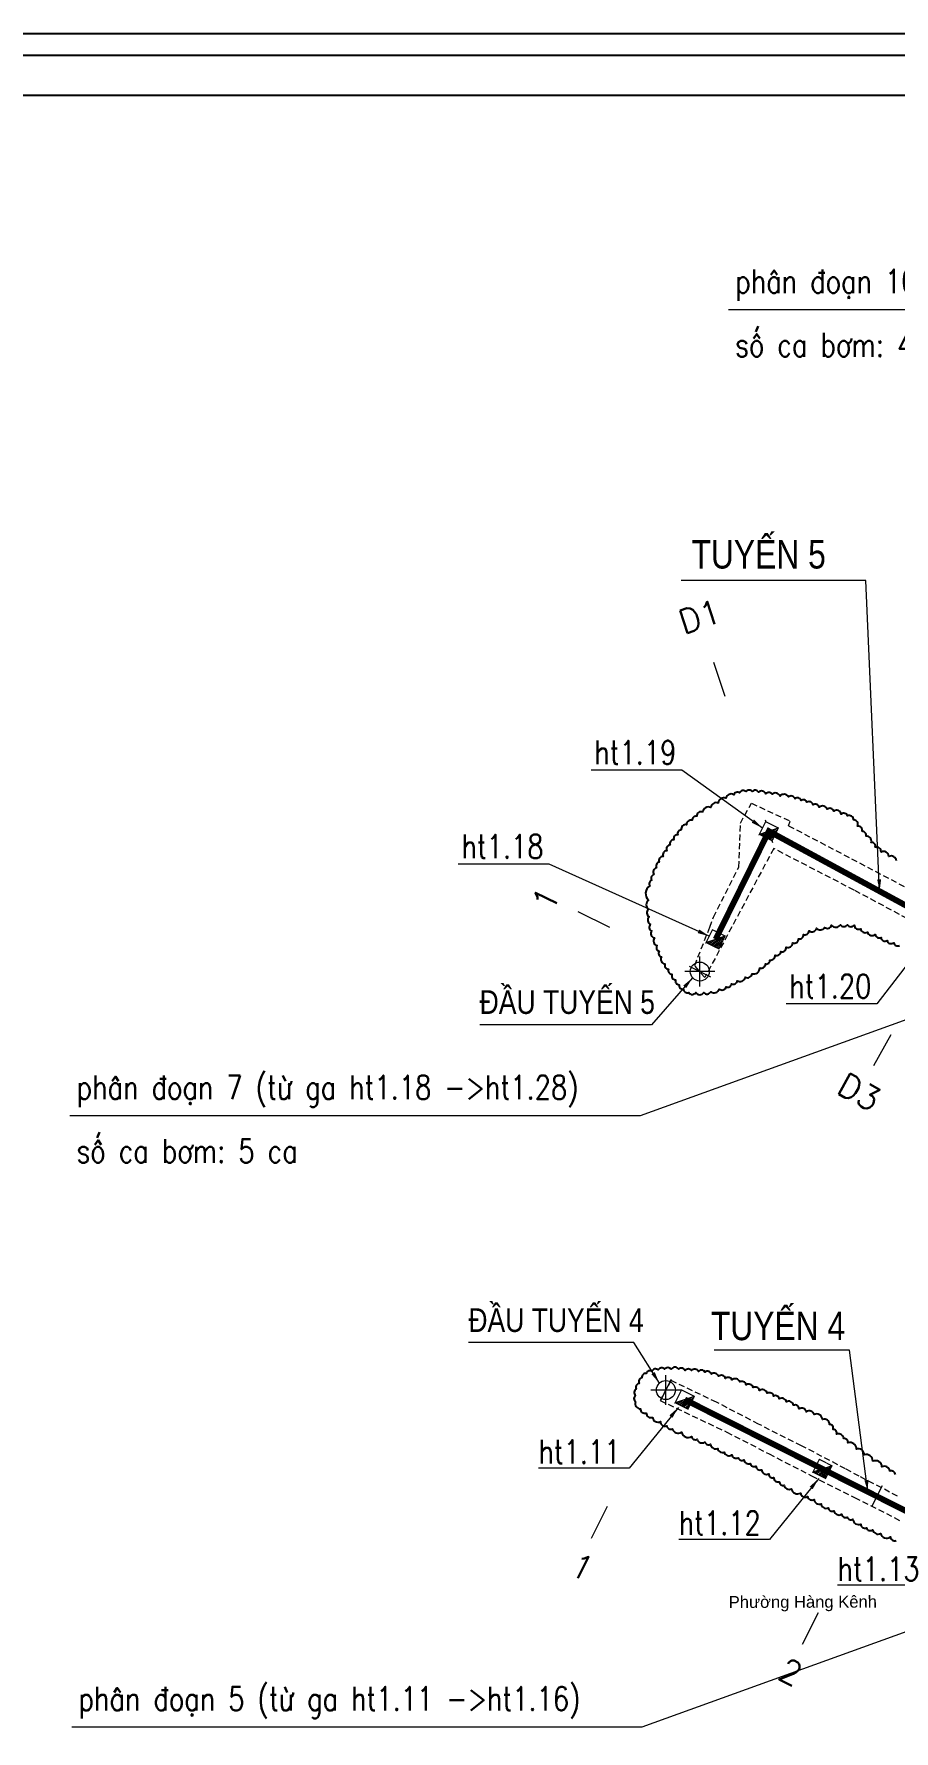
# Model space of a CAD drawing. Header units: metres. Extents: x -225 to 1156, y -96 to 896.
# Drawn here: x 797 to 869.5, y 89.4 to 232.4 of the extents above; entities that cross this region are included whole.
import ezdxf

# ---------------------------------------------------------------- set-up
doc = ezdxf.new("R2010")
doc.units = ezdxf.units.M
doc.header["$MEASUREMENT"] = 0
doc.linetypes.add('HIDDEN', pattern=[0.375, 0.25, -0.125])
for name, color, linetype in [('duong', 3, 'Continuous'), ('GHI CHU', 7, 'Continuous'), ('KHUNGTEN', 5, 'Continuous'), ('pntelev', 2, 'Continuous'), ('thep', 2, 'Continuous'), ('TUYEN', 7, 'Continuous')]:
    doc.layers.add(name, color=color, linetype=linetype)
for name, color, linetype, lineweight in [('LC Dim', 8, 'Continuous', 18), ('LC Khac', 4, 'Continuous', 9), ('LC MANH DUT', 35, 'HIDDEN', 5), ('LC Net dam 1', 30, 'Continuous', 30), ('LC Net manh', 239, 'Continuous', 5), ('LC Net thay', 7, 'Continuous', 25), ('LC Text1', 3, 'Continuous', 20), ('LC Text2', 7, 'Continuous', 25), ('TK ga cong D300', 4, 'Continuous', 25)]:
    doc.layers.add(name, color=color, linetype=linetype, lineweight=lineweight)
doc.styles.add('ghi chu', font='arial.ttf')
doc.styles.add('LC 3', font='vnsimli.shx', dxfattribs={"width": 0.75})
doc.styles.add('T2', font='', dxfattribs={"width": 0.8})
doc.styles.add('TENCOC', font='Vnromanc.shx')
doc.styles.get('T2').set_extended_font_data('.VnArialH')
doc.linetypes.add('ZIGZAG', pattern='A,0.0001,-0.2,[131,ltypeshp.shx,S=0.2,R=0,X=-0.2,Y=0],-0.4,[131,ltypeshp.shx,S=0.2,R=180,X=0.2,Y=0],-0.2', length=0.8001)
doc.dimstyles.get("Standard").update_dxf_attribs({"dimtxt": 0.18, "dimasz": 0.18, "dimexe": 0.18, "dimexo": 0.0625, "dimgap": 0.09, "dimtad": 0, "dimtih": 1, "dimtoh": 1, "dimdec": 4, "dimzin": 0, "dimdsep": 46, "dimtxsty": 'Standard', "dimcen": 0.09, "dimadec": 0, "dimazin": 0, "dimtfac": 1, "dimtdec": 4, "dimtofl": 0, "dimtmove": 0, "dimatfit": 3, "dimfxl": 1, "dimtolj": 1, "dimtzin": 0, "dimarcsym": 0})

# ---------------------------------------------------------------- blocks, each defined once
blk = doc.blocks.new('NENHIENTRANG')
at = {"layer": 'duong', "color": 4, "linetype": 'HIDDEN', "lineweight": 0, "ltscale": 2}
for p, q in [((-78.1, 76.05), (-77.18, 77.73)), ((-77.18, 77.73), (-73.92, 76.22)), ((-78.23, 72.35), (-78.1, 76.05)), ((-74.04, 75.83), (-60.09, 68.5)), ((-75.3, 73.91), (-81.11, 63.03)), ((-68.51, 70.4), (-75.3, 73.91)), ((-80.37, 68.12), (-78.23, 72.35)), ((-61.4, 66.58), (-68.51, 70.4)), ((-81.96, 64.05), (-80.68, 67.29)), ((-80.68, 67.29), (-80.37, 68.12)), ((-81.11, 63.03), (-81.96, 64.05)), ((-83.94, 29.06), (-84.88, 27.38)), ((-80.12, 27.23), (-83.94, 29.06)), ((-84.88, 27.38), (-79.26, 24.72)), ((-76.57, 25.39), (-80.12, 27.23)), ((-79.26, 24.72), (-75.69, 22.88)), ((-72.96, 23.57), (-76.57, 25.39)), ((-69.24, 21.62), (-72.96, 23.57)), ((-75.69, 22.88), (-72.12, 21.04)), ((-68.1, 21), (-69.24, 21.62)), ((-72.12, 21.04), (-68.48, 19.19)), ((-64.86, 19.32), (-68.1, 21)), ((-68.48, 19.19), (-64.51, 17.19))]:
    blk.add_line(p, q, dxfattribs=at)
at = {"layer": 'duong', "color": 4, "linetype": 'HIDDEN', "lineweight": 0, "ltscale": 2, "flags": 128}
blk.add_lwpolyline([(-74.04, 75.83), (-73.92, 76.22)], dxfattribs=at)
at = {"layer": 'GHI CHU', "linetype": 'Continuous', "lineweight": 0, "insert": (-79.09, 10.89), "char_height": 1, "attachment_point": 1, "rotation": 0.1761, "style": 'ghi chu'}
blk.add_mtext_dynamic_manual_height_columns('\\pt3;Phường Hàng Kênh', width=20.9046, gutter_width=1, heights=[0], dxfattribs=at)
blk = doc.blocks.new('a2')
at = {"layer": 'Defpoints', "flags": 128}
blk.add_lwpolyline([(297, 102.507), (0, 102.507), (0, -102.507), (297, -102.507)], close=True, dxfattribs=at)
at = {"layer": 'KHUNGTEN'}
blk.add_lwpolyline([(295.885, -100.496), (10, -100.496), (10, 101.392), (295.885, 101.392)], close=True, dxfattribs=at)
at = {"layer": 'thep'}
blk.add_lwpolyline([(293.77, -98.381), (12.115, -98.381), (12.115, 99.277), (293.77, 99.277)], close=True, dxfattribs=at)
blk = doc.blocks.new('bu lon')
at = {"layer": 'LC Khac', "color": 9}
for p, q in [((0.786, 0), (-0.786, 0)), ((0, -0.786), (0, 0.786))]:
    blk.add_line(p, q, dxfattribs=at)
at = {"layer": 'LC Khac', "color": 7}
blk.add_circle((0, 0), 0.5, dxfattribs=at)
blk = doc.blocks.new('MM')
at = {"layer": 'LC Khac', "xscale": 2.289702860291335, "yscale": 2.289702860291335, "zscale": 2.289702860291335}
blk.add_blockref('bu lon', (0, 0), dxfattribs=at)
blk = doc.blocks.new('GALOAI2')
at = {"linetype": 'Continuous'}
blk.add_wipeout([(-0.6, 0.6), (0.6, 0.6), (0.6, -0.6), (-0.6, -0.6)], dxfattribs=at)
at = {"layer": 'LC Net manh', "linetype": 'Continuous'}
h = blk.add_hatch(dxfattribs=at)
h.set_pattern_fill('ANSI31', color=256, angle=18.7202)
h.set_pattern_definition([(63.720168, (-430.56159, -204.90511), (-0.112080292, 0.05534445), [])])
h.paths.add_polyline_path([(0.6, 0.6), (-0.6, -0.6), (0.6, -0.6)])
at = {"layer": 'TK ga cong D300', "const_width": 0.1}
blk.add_lwpolyline([(-0.6, -0.6), (0.6, -0.6), (0.6, 0.6), (-0.6, 0.6), (-0.6, -0.6), (0.6, 0.6)], dxfattribs=at)
blk = doc.blocks.new('COCTRENTUYEN')
at = {"layer": 'TUYEN', "color": 5, "lineweight": 0}
for p, q in [((-7.65, 250.49), (-6.71, 247.64)), ((-19.1, 229.48), (-16.41, 228.15)), ((7.29, 219.08), (5.84, 216.46))]:
    blk.add_line(p, q, dxfattribs=at)
at = {"layer": 'TUYEN', "color": 2, "lineweight": 0}
for p, q in [((-3.3, 237.2), (-2.68, 235.3)), ((-9.71, 224.86), (-7.92, 223.97)), ((-11.22, 190.04), (-12.12, 188.25)), ((6.56, 181.08), (5.66, 179.29)), ((-16.62, 179.32), (-17.97, 176.64)), ((1.16, 170.36), (-0.19, 167.68))]:
    blk.add_line(p, q, dxfattribs=at)
at = {"layer": 'LC MANH DUT', "xscale": 0.6987324145411622, "yscale": 0.6987324145411622, "zscale": 0.6987324145411622, "rotation": 359.999216292062}
for p in [(-8.81, 224.42), (-11.67, 189.14)]:
    blk.add_blockref('MM', p, dxfattribs=at)
at = {"layer": 'LC Text2', "style": 'T2', "width": 0.8}
for s, p in [('®Çu tuyÕn 5', (-27.37, 220.85, 0)), ('®Çu tuyÕn 4', (-28.32, 194.04, 0))]:
    blk.add_text(s, height=2, rotation=0.0008, dxfattribs=at).set_placement(p)
at = {"layer": 'TUYEN', "color": 5, "lineweight": 0, "style": 'TENCOC'}
for s, rotation, p in [('D1', 18.1191, (-10.17, 252.85)), ('1', 63.7887, (-21.27, 229.33)), ('D3', 331.0813, (2.61, 214.24))]:
    blk.add_text(s, height=2, rotation=rotation, dxfattribs=at).set_placement(p)
at = {"layer": 'TUYEN', "color": 2, "lineweight": 0, "style": 'TENCOC'}
for s, p in [('1', (-19.93, 173.71)), ('2', (-2.36, 164.86))]:
    blk.add_text(s, height=2, rotation=333.2602, dxfattribs=at).set_placement(p)
at = {"layer": 'LC Dim', "lineweight": 0}
for points in [[(-9.42, 223.89), (-12.88, 219.92), (-27.35, 219.92)], [(-12.22, 189.72), (-14.36, 193.16), (-28.3, 193.16)]]:
    blk.add_leader(points, dimstyle='Standard', override={"dimasz": 1, "dimgap": 0.09, "dimtad": 0, "dimdsep": 0, "dimtix": 1, "dimlwd": 0, "dimlwe": 0}, dxfattribs=at)

msp = doc.modelspace()

# ---------------------------------------------------------------- block references
at = {"layer": 'LC Net dam 1', "linetype": 'Continuous', "lineweight": 0}
msp.add_blockref('NENHIENTRANG', (934.683, 89.868), dxfattribs=at)
at = {"layer": 'LC Text2', "linetype": 'Continuous', "lineweight": 0}
msp.add_blockref('COCTRENTUYEN', (861.965, -71.013), dxfattribs=at)
at = {"layer": 'pntelev', "linetype": 'Continuous', "lineweight": 0, "xscale": 1.6, "yscale": 1.6, "zscale": 1.6}
msp.add_blockref('a2', (681.077, 68.433), dxfattribs=at)

# ---------------------------------------------------------------- texts
at = {"layer": 'LC Text1', "color": 3, "style": 'LC 3', "width": 0.8}
for s, height, rotation, p in [('ph©n ®o¹n 10 (tõ ga ht1.34 -> gt16)', 2.00001, 0, (856.154, 210.6)), ('sè ca b¬m: 4 ca', 2.00001, 0, (856.132, 205.235)), ('ht1.19', 1.9947, 359.99922, (844.268, 170.882)), ('ht1.18', 1.9947, 359.99922, (833.073, 162.955)), ('ht1.20', 1.9947, 359.99922, (860.708, 151.172)), ('ph©n ®o¹n 7 (tõ ga ht1.18 ->ht1.28)', 2.00001, 0, (800.63, 142.651)), ('sè ca b¬m: 5 ca', 2.00001, 0, (800.607, 137.286)), ('ht1.11', 1.9947, 359.99922, (839.559, 111.933)), ('ht1.12', 1.9947, 359.99922, (851.387, 105.929)), ('ht1.13', 1.9947, 359.99922, (864.771, 102.059)), ('ph©n ®o¹n 5 (tõ ga ht1.11 ->ht1.16)', 2.00001, 0, (800.789, 91.116))]:
    msp.add_text(s, height=height, rotation=rotation, dxfattribs=at).set_placement(p)
at = {"layer": 'LC Text2', "style": 'T2', "width": 0.8}
for s, p in [('tuyÕn 5', (852.453, 187.382)), ('tuyÕn 4', (854.084, 122.334))]:
    msp.add_text(s, height=2.4, rotation=0, dxfattribs=at).set_placement(p)

# ---------------------------------------------------------------- leaders
at = {"layer": 'LC Net thay', "linetype": 'Continuous'}
for points, override in [([(936.839, 189.858), (908.607, 209.193), (855.583, 209.193)], {"dimtxt": 0.5, "dimasz": 1.5, "dimgap": 0.09, "dimtad": 0, "dimdec": 2, "dimdsep": 0, "dimtdec": 2, "dimtix": 1, "dimlwd": 0, "dimlwe": 0}), ([(872.921, 156.994), (868.082, 150.672), (860.43, 150.672)], {"dimtxt": 0.5, "dimasz": 1, "dimgap": 0.09, "dimtad": 0, "dimdec": 2, "dimdsep": 0, "dimtdec": 2, "dimtix": 1, "dimlwd": 0, "dimlwe": 0}), ([(877.878, 152.011), (848.121, 141.243), (800.058, 141.243)], {"dimtxt": 0.5, "dimasz": 1.5, "dimgap": 0.09, "dimtad": 0, "dimdec": 2, "dimdsep": 0, "dimtdec": 2, "dimtix": 1, "dimlwd": 0, "dimlwe": 0}), ([(874.835, 105.094), (872.419, 101.673), (864.768, 101.673)], {"dimtxt": 0.5, "dimasz": 1, "dimgap": 0.09, "dimtad": 0, "dimdec": 2, "dimdsep": 0, "dimtdec": 2, "dimtix": 1, "dimlwd": 0, "dimlwe": 0}), ([(878.037, 100.476), (848.281, 89.708), (800.218, 89.708)], {"dimtxt": 0.5, "dimasz": 1.5, "dimgap": 0.09, "dimtad": 0, "dimdec": 2, "dimdsep": 0, "dimtdec": 2, "dimtix": 1, "dimlwd": 0, "dimlwe": 0})]:
    msp.add_leader(points, dimstyle='Standard', override=override, dxfattribs=at)

# ---------------------------------------------------------------- next in the draw order: block references
at = {"layer": 'LC Net dam 1', "linetype": 'Continuous'}
for p, rotation in [((858.977, 165.239), 333.7887338874639), ((854.49, 156.124), 333.7887338874639), ((851.885, 117.328), 333.2601689759512), ((863.495, 111.479), 333.2601689759512)]:
    msp.add_blockref('GALOAI2', p, dxfattribs=dict(at, rotation=rotation))

# ---------------------------------------------------------------- next in the draw order: linework, layer by layer
at = {"layer": 'LC Net thay', "linetype": 'Continuous', "flags": 128}
for points in [[(869.732, 162.739, 0.5205671), (869.1, 163.11, 0.5205671), (869.1, 163.11, 0.5205671), (868.431, 163.482, 0.5205671), (868.431, 163.482, 0.5205671), (867.948, 163.89, 0.5205671), (867.948, 163.89, 0.5205671), (867.613, 164.299, 0.5205671), (867.613, 164.299, 0.5205671), (867.167, 164.819, 0.5205671), (867.167, 164.819, 0.5205671), (866.833, 165.228, 0.5205671), (866.833, 165.228, 0.5205671), (866.461, 165.674, 0.5205671), (866.461, 165.674, 0.5205671), (866.126, 166.194, 0.5205671), (866.126, 166.194, 0.5205671), (865.606, 166.528, 0.5205671), (865.606, 166.528, 0.5205671), (865.086, 166.677, 0.5205671), (865.086, 166.677, 0.5205671), (864.454, 166.937, 0.5205671), (864.454, 166.937, 0.5205671), (863.896, 167.086, 0.5205671), (863.896, 167.086, 0.5205671), (863.227, 167.272, 0.5205671), (863.227, 167.272, 0.5205671), (862.706, 167.457, 0.5205671), (862.706, 167.457, 0.5205671), (862.186, 167.68, 0.5205671), (862.186, 167.68, 0.5205671), (861.703, 167.829, 0.5205671), (861.703, 167.829, 0.5205671), (861.182, 167.977, 0.5205671), (861.182, 167.977, 0.5205671), (860.625, 168.126, 0.5205671), (860.625, 168.126, 0.5205671), (859.918, 168.2, 0.5205671), (859.918, 168.2, 0.5205671), (859.249, 168.349, 0.5205671), (859.249, 168.349, 0.5205671), (858.729, 168.386, 0.5205671), (858.729, 168.386, 0.5205671), (858.097, 168.535, 0.5205671), (858.097, 168.535, 0.5205671), (857.577, 168.572, 0.5205671), (857.577, 168.572, 0.5205671), (857.056, 168.572, 0.5205671), (857.056, 168.572, 0.5205671), (856.499, 168.46, 0.5205671), (856.499, 168.46, 0.5205671), (856.015, 168.312, 0.5205671), (856.015, 168.312, 0.5205671), (855.346, 168.015, 0.5205671), (855.346, 168.015, 0.5205671), (854.714, 167.606, 0.5205671), (854.714, 167.606, 0.5205671), (854.082, 167.234, 0.5205671), (854.082, 167.234, 0.5205671), (853.413, 166.863, 0.5205671), (853.413, 166.863, 0.5205671), (852.893, 166.491, 0.5205671), (852.893, 166.491, 0.5205671), (852.521, 166.157, 0.5205671), (852.521, 166.157, 0.5205671), (852.038, 165.785, 0.5205671), (852.038, 165.785, 0.5205671), (851.592, 165.339, 0.5205671), (851.592, 165.339, 0.5205671), (851.294, 164.931, 0.5205671), (851.294, 164.931, 0.5205671), (850.96, 164.522, 0.5205671), (850.96, 164.522, 0.5205671), (850.662, 164.076, 0.5205671), (850.662, 164.076, 0.5205671), (850.365, 163.593, 0.5205671), (850.365, 163.593, 0.5205671), (850.068, 163.11, 0.5205671), (850.068, 163.11, 0.5205671), (849.733, 162.627, 0.5205671), (849.733, 162.627, 0.5205671), (849.51, 162.144, 0.5205671), (849.51, 162.144, 0.5205671), (849.287, 161.587, 0.5205671), (849.287, 161.587, 0.5205671), (849.101, 161.104, 0.5205671), (849.101, 161.104, 0.5205671), (848.952, 160.621, 0.5205671), (848.952, 160.621, 0.5205671), (848.841, 159.432, 0.5205671), (848.841, 159.432, 0.5205671), (848.841, 158.652, 0.5205671), (848.841, 158.652, 0.5205671), (848.878, 158.02, 0.5205671), (848.878, 158.02, 0.5205671), (848.989, 157.388, 0.5205671), (848.989, 157.388, 0.5205671), (849.101, 156.831, 0.5205671), (849.101, 156.831, 0.5205671), (849.324, 156.237, 0.5205671), (849.324, 156.237, 0.5205671), (849.547, 155.605, 0.5205671), (849.547, 155.605, 0.5205671), (849.733, 155.122, 0.5205671), (849.733, 155.122, 0.5205671), (849.919, 154.639, 0.5205671), (849.919, 154.639, 0.5205671), (850.216, 154.045, 0.5205671), (850.216, 154.045, 0.5205671), (850.514, 153.599, 0.5205671), (850.514, 153.599, 0.5205671), (850.811, 153.19, 0.5205671), (850.811, 153.19, 0.5205671), (851.108, 152.707, 0.5205671), (851.108, 152.707, 0.5205671), (851.406, 152.298, 0.5205671), (851.406, 152.298, 0.5205671), (851.777, 151.927, 0.5205671), (851.777, 151.927, 0.5205671), (852.224, 151.63, 0.5205671), (852.224, 151.63, 0.5205671), (852.818, 151.63, 0.5205671), (852.818, 151.63, 0.5205671), (853.487, 151.63, 0.5205671), (853.487, 151.63, 0.5205671), (854.082, 151.704, 0.5205671), (854.082, 151.704, 0.5205671), (854.789, 151.927, 0.5205671), (854.789, 151.927, 0.5205671), (855.383, 152.113, 0.5205671), (855.383, 152.113, 0.5205671), (855.829, 152.373, 0.5205671), (855.829, 152.373, 0.5205671), (856.313, 152.633, 0.5205671), (856.313, 152.633, 0.5205671), (856.982, 152.93, 0.5205671), (856.982, 152.93, 0.5205671), (857.577, 153.227, 0.5205671), (857.577, 153.227, 0.5205671), (858.208, 153.71, 0.5205671), (858.208, 153.71, 0.5205671), (858.692, 154.045, 0.5205671), (858.692, 154.045, 0.5205671), (859.063, 154.379, 0.5205671), (859.063, 154.379, 0.5205671), (859.51, 154.788, 0.5205671), (859.51, 154.788, 0.5205671), (859.993, 155.085, 0.5205671), (859.993, 155.085, 0.5205671), (860.439, 155.456, 0.5205671), (860.439, 155.456, 0.5205671), (860.996, 155.828, 0.5205671), (860.996, 155.828, 0.5205671), (861.48, 156.162, 0.5205671), (861.48, 156.162, 0.5205671), (861.889, 156.534, 0.5205671), (861.889, 156.534, 0.5205671), (862.372, 156.831, 0.5205671), (862.372, 156.831, 0.5205671), (863.004, 157.054, 0.5205671), (863.004, 157.054, 0.5205671), (863.673, 157.128, 0.5205671), (863.673, 157.128, 0.5205671), (864.268, 157.314, 0.5205671), (864.268, 157.314, 0.5205671), (865.011, 157.351, 0.5205671), (865.011, 157.351, 0.5205671), (865.606, 157.351, 0.5205671), (865.606, 157.351, 0.5205671), (866.164, 157.314, 0.5205671), (866.164, 157.314, 0.5205671), (866.721, 157.017, 0.5205671), (866.721, 157.017, 0.5205671), (867.279, 156.72, 0.5205671), (867.279, 156.72, 0.5205671), (867.948, 156.534, 0.5205671), (867.948, 156.534, 0.5205671), (868.431, 156.274, 0.5205671), (868.431, 156.274, 0.5205671), (868.952, 156.014, 0.5205671), (868.952, 156.014, 0.5205671), (869.509, 155.828, 0.5205671), (869.509, 155.828, 0.5205671), (869.992, 155.605, 0.5205671)], [(869.647, 110.996, 0.5205671), (869.169, 111.294, 0.5205671), (869.169, 111.294, 0.5205671), (868.513, 111.652, 0.5205671), (868.513, 111.652, 0.5205671), (867.737, 112.129, 0.5205671), (867.737, 112.129, 0.5205671), (867.021, 112.666, 0.5205671), (867.021, 112.666, 0.5205671), (866.364, 113.143, 0.5205671), (866.364, 113.143, 0.5205671), (865.648, 113.68, 0.5205671), (865.648, 113.68, 0.5205671), (865.29, 114.038, 0.5205671), (865.29, 114.038, 0.5205671), (864.693, 114.396, 0.5205671), (864.693, 114.396, 0.5205671), (864.395, 114.814, 0.5205671), (864.395, 114.814, 0.5205671), (864.096, 115.231, 0.5205671), (864.096, 115.231, 0.5205671), (863.5, 115.649, 0.5205671), (863.5, 115.649, 0.5205671), (862.783, 116.066, 0.5205671), (862.783, 116.066, 0.5205671), (862.127, 116.305, 0.5205671), (862.127, 116.305, 0.5205671), (861.53, 116.544, 0.5205671), (861.53, 116.544, 0.5205671), (861.053, 116.842, 0.5205671), (861.053, 116.842, 0.5205671), (860.456, 117.14, 0.5205671), (860.456, 117.14, 0.5205671), (859.859, 117.379, 0.5205671), (859.859, 117.379, 0.5205671), (859.381, 117.617, 0.5205671), (859.381, 117.617, 0.5205671), (858.844, 117.856, 0.5205671), (858.844, 117.856, 0.5205671), (858.188, 118.095, 0.5205671), (858.188, 118.095, 0.5205671), (857.651, 118.333, 0.5205671), (857.651, 118.333, 0.5205671), (857.054, 118.572, 0.5205671), (857.054, 118.572, 0.5205671), (856.517, 118.81, 0.5205671), (856.517, 118.81, 0.5205671), (855.86, 118.989, 0.5205671), (855.86, 118.989, 0.5205671), (855.323, 119.109, 0.5205671), (855.323, 119.109, 0.5205671), (854.726, 119.288, 0.5205671), (854.726, 119.288, 0.5205671), (854.129, 119.467, 0.5205671), (854.129, 119.467, 0.5205671), (853.592, 119.645, 0.5205671), (853.592, 119.645, 0.5205671), (853.055, 119.705, 0.5205671), (853.055, 119.705, 0.5205671), (852.458, 119.765, 0.5205671), (852.458, 119.765, 0.5205671), (851.921, 119.765, 0.5205671), (851.921, 119.765, 0.5205671), (851.384, 119.884, 0.5205671), (851.384, 119.884, 0.5205671), (850.727, 119.884, 0.5205671), (850.727, 119.884, 0.5205671), (850.19, 119.884, 0.5205671), (850.19, 119.884, 0.5205671), (849.653, 119.824, 0.5205671), (849.653, 119.824, 0.5205671), (849.116, 119.705, 0.5205671), (849.116, 119.705, 0.5205671), (848.639, 119.526, 0.5205671), (848.639, 119.526, 0.5205671), (848.281, 119.168, 0.5205671), (848.281, 119.168, 0.5205671), (848.042, 118.691, 0.5205671), (848.042, 118.691, 0.5205671), (847.803, 118.214, 0.5205671), (847.803, 118.214, 0.5205671), (847.743, 117.677, 0.5205671), (847.743, 117.677, 0.5205671), (847.743, 117.14, 0.5205671), (847.743, 117.14, 0.5205671), (848.161, 116.544, 0.5205671), (848.161, 116.544, 0.5205671), (848.639, 116.186, 0.5205671), (848.639, 116.186, 0.5205671), (849.176, 115.828, 0.5205671), (849.176, 115.828, 0.5205671), (849.832, 115.47, 0.5205671), (849.832, 115.47, 0.5205671), (850.369, 115.112, 0.5205671), (850.369, 115.112, 0.5205671), (850.847, 114.873, 0.5205671), (850.847, 114.873, 0.5205671), (851.623, 114.575, 0.5205671), (851.623, 114.575, 0.5205671), (852.458, 114.217, 0.5205671), (852.458, 114.217, 0.5205671), (852.936, 113.979, 0.5205671), (852.936, 113.979, 0.5205671), (853.592, 113.74, 0.5205671), (853.592, 113.74, 0.5205671), (854.07, 113.561, 0.5205671), (854.07, 113.561, 0.5205671), (854.667, 113.203, 0.5205671), (854.667, 113.203, 0.5205671), (855.204, 112.905, 0.5205671), (855.204, 112.905, 0.5205671), (855.86, 112.666, 0.5205671), (855.86, 112.666, 0.5205671), (856.397, 112.428, 0.5205671), (856.397, 112.428, 0.5205671), (856.875, 112.249, 0.5205671), (856.875, 112.249, 0.5205671), (857.412, 111.95, 0.5205671), (857.412, 111.95, 0.5205671), (857.889, 111.712, 0.5205671), (857.889, 111.712, 0.5205671), (858.367, 111.414, 0.5205671), (858.367, 111.414, 0.5205671), (858.964, 111.056, 0.5205671), (858.964, 111.056, 0.5205671), (859.381, 110.757, 0.5205671), (859.381, 110.757, 0.5205671), (859.859, 110.399, 0.5205671), (859.859, 110.399, 0.5205671), (860.277, 110.101, 0.5205671), (860.277, 110.101, 0.5205671), (860.873, 109.803, 0.5205671), (860.873, 109.803, 0.5205671), (861.649, 109.445, 0.5205671), (861.649, 109.445, 0.5205671), (862.246, 109.147, 0.5205671), (862.246, 109.147, 0.5205671), (862.783, 108.908, 0.5205671), (862.783, 108.908, 0.5205671), (863.38, 108.55, 0.5205671), (863.38, 108.55, 0.5205671), (863.977, 108.192, 0.5205671), (863.977, 108.192, 0.5205671), (864.454, 107.954, 0.5205671), (864.454, 107.954, 0.5205671), (865.111, 107.656, 0.5205671), (865.111, 107.656, 0.5205671), (865.588, 107.417, 0.5205671), (865.588, 107.417, 0.5205671), (866.066, 107.238, 0.5205671), (866.066, 107.238, 0.5205671), (866.722, 106.82, 0.5205671), (866.722, 106.82, 0.5205671), (867.2, 106.522, 0.5205671), (867.2, 106.522, 0.5205671), (867.737, 106.343, 0.5205671), (867.737, 106.343, 0.5205671), (868.393, 106.045, 0.5205671), (868.393, 106.045, 0.5205671), (869.229, 105.747, 0.5205671), (869.229, 105.747, 0.5205671), (869.706, 105.448, 0.5205671)]]:
    msp.add_lwpolyline(points, format="xyb", dxfattribs=at)
at = {"layer": 'TK ga cong D300', "linetype": 'ZIGZAG', "ltscale": 1.5, "const_width": 0.5}
for points in [[(854.49, 156.124), (858.977, 165.239), (873.186, 157.532), (890.972, 149.639), (909.2, 139.827), (920.725, 132.571)], [(851.885, 117.328), (863.495, 111.479), (875.104, 105.63), (885.852, 100.215), (889.255, 108.136), (902.626, 101.34), (909.683, 98.195)]]:
    msp.add_lwpolyline(points, dxfattribs=at)

# ---------------------------------------------------------------- next in the draw order: leaders
at = {"layer": 'LC Net thay', "linetype": 'Continuous'}
for points in [[(868.318, 160.173), (867.163, 186.378), (851.594, 186.378)], [(858.439, 165.504), (851.642, 170.381), (843.99, 170.381)], [(853.952, 156.389), (840.447, 162.454), (832.796, 162.454)], [(867.326, 109.549), (865.765, 121.492), (854.36, 121.492)], [(851.348, 116.669), (847.207, 111.547), (839.555, 111.547)], [(863.177, 110.665), (859.035, 105.543), (851.384, 105.543)]]:
    msp.add_leader(points, dimstyle='Standard', override={"dimtxt": 0.5, "dimasz": 1, "dimgap": 0.09, "dimtad": 0, "dimdec": 2, "dimdsep": 0, "dimtdec": 2, "dimtix": 1, "dimlwd": 0, "dimlwe": 0}, dxfattribs=at)

doc.saveas('drawing.dxf')
